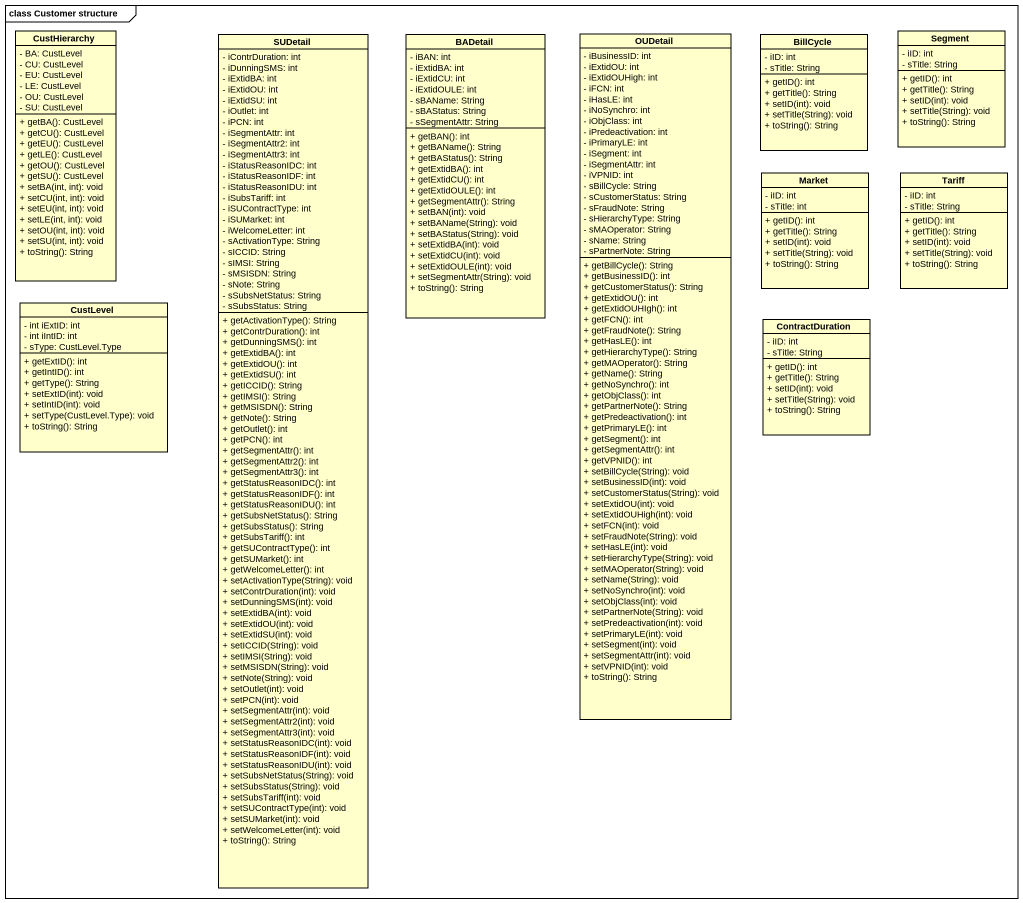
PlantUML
@startuml
mainframe class Customer structure
hide circle
hide empty members
skinparam classAttributeIconSize 0
class CustHierarchy {
  - BA: CustLevel
  - CU: CustLevel
  - EU: CustLevel
  - LE: CustLevel
  - OU: CustLevel
  - SU: CustLevel
  + getBA(): CustLevel
  + getCU(): CustLevel
  + getEU(): CustLevel
  + getLE(): CustLevel
  + getOU(): CustLevel
  + getSU(): CustLevel
  + setBA(int, int): void
  + setCU(int, int): void
  + setEU(int, int): void
  + setLE(int, int): void
  + setOU(int, int): void
  + setSU(int, int): void
  + toString(): String
}
class SUDetail {
  - iContrDuration: int
  - iDunningSMS: int
  - iExtidBA: int
  - iExtidOU: int
  - iExtidSU: int
  - iOutlet: int
  - iPCN: int
  - iSegmentAttr: int
  - iSegmentAttr2: int
  - iSegmentAttr3: int
  - iStatusReasonIDC: int
  - iStatusReasonIDF: int
  - iStatusReasonIDU: int
  - iSubsTariff: int
  - iSUContractType: int
  - iSUMarket: int
  - iWelcomeLetter: int
  - sActivationType: String
  - sICCID: String
  - sIMSI: String
  - sMSISDN: String
  - sNote: String
  - sSubsNetStatus: String
  - sSubsStatus: String
  + getActivationType(): String
  + getContrDuration(): int
  + getDunningSMS(): int
  + getExtidBA(): int
  + getExtidOU(): int
  + getExtidSU(): int
  + getICCID(): String
  + getIMSI(): String
  + getMSISDN(): String
  + getNote(): String
  + getOutlet(): int
  + getPCN(): int
  + getSegmentAttr(): int
  + getSegmentAttr2(): int
  + getSegmentAttr3(): int
  + getStatusReasonIDC(): int
  + getStatusReasonIDF(): int
  + getStatusReasonIDU(): int
  + getSubsNetStatus(): String
  + getSubsStatus(): String
  + getSubsTariff(): int
  + getSUContractType(): int
  + getSUMarket(): int
  + getWelcomeLetter(): int
  + setActivationType(String): void
  + setContrDuration(int): void
  + setDunningSMS(int): void
  + setExtidBA(int): void
  + setExtidOU(int): void
  + setExtidSU(int): void
  + setICCID(String): void
  + setIMSI(String): void
  + setMSISDN(String): void
  + setNote(String): void
  + setOutlet(int): void
  + setPCN(int): void
  + setSegmentAttr(int): void
  + setSegmentAttr2(int): void
  + setSegmentAttr3(int): void
  + setStatusReasonIDC(int): void
  + setStatusReasonIDF(int): void
  + setStatusReasonIDU(int): void
  + setSubsNetStatus(String): void
  + setSubsStatus(String): void
  + setSubsTariff(int): void
  + setSUContractType(int): void
  + setSUMarket(int): void
  + setWelcomeLetter(int): void
  + toString(): String
}
class BADetail {
  - iBAN: int
  - iExtidBA: int
  - iExtidCU: int
  - iExtidOULE: int
  - sBAName: String
  - sBAStatus: String
  - sSegmentAttr: String
  + getBAN(): int
  + getBAName(): String
  + getBAStatus(): String
  + getExtidBA(): int
  + getExtidCU(): int
  + getExtidOULE(): int
  + getSegmentAttr(): String
  + setBAN(int): void
  + setBAName(String): void
  + setBAStatus(String): void
  + setExtidBA(int): void
  + setExtidCU(int): void
  + setExtidOULE(int): void
  + setSegmentAttr(String): void
  + toString(): String
}
class OUDetail {
  - iBusinessID: int
  - iExtidOU: int
  - iExtidOUHigh: int
  - iFCN: int
  - iHasLE: int
  - iNoSynchro: int
  - iObjClass: int
  - iPredeactivation: int
  - iPrimaryLE: int
  - iSegment: int
  - iSegmentAttr: int
  - iVPNID: int
  - sBillCycle: String
  - sCustomerStatus: String
  - sFraudNote: String
  - sHierarchyType: String
  - sMAOperator: String
  - sName: String
  - sPartnerNote: String
  + getBillCycle(): String
  + getBusinessID(): int
  + getCustomerStatus(): String
  + getExtidOU(): int
  + getExtidOUHIgh(): int
  + getFCN(): int
  + getFraudNote(): String
  + getHasLE(): int
  + getHierarchyType(): String
  + getMAOperator(): String
  + getName(): String
  + getNoSynchro(): int
  + getObjClass(): int
  + getPartnerNote(): String
  + getPredeactivation(): int
  + getPrimaryLE(): int
  + getSegment(): int
  + getSegmentAttr(): int
  + getVPNID(): int
  + setBillCycle(String): void
  + setBusinessID(int): void
  + setCustomerStatus(String): void
  + setExtidOU(int): void
  + setExtidOUHigh(int): void
  + setFCN(int): void
  + setFraudNote(String): void
  + setHasLE(int): void
  + setHierarchyType(String): void
  + setMAOperator(String): void
  + setName(String): void
  + setNoSynchro(int): void
  + setObjClass(int): void
  + setPartnerNote(String): void
  + setPredeactivation(int): void
  + setPrimaryLE(int): void
  + setSegment(int): void
  + setSegmentAttr(int): void
  + setVPNID(int): void
  + toString(): String
}
class BillCycle {
  - iID: int
  - sTitle: String
  + getID(): int
  + getTitle(): String
  + setID(int): void
  + setTitle(String): void
  + toString(): String
}
class Segment {
  - iID: int
  - sTitle: String
  + getID(): int
  + getTitle(): String
  + setID(int): void
  + setTitle(String): void
  + toString(): String
}
class Market {
  - iID: int
  - sTitle: int
  + getID(): int
  + getTitle(): String
  + setID(int): void
  + setTitle(String): void
  + toString(): String
}
class Tariff {
  - iID: int
  - sTitle: String
  + getID(): int
  + getTitle(): String
  + setID(int): void
  + setTitle(String): void
  + toString(): String
}
class CustLevel {
  - int iExtID: int
  - int iIntID: int
  - sType: CustLevel.Type
  + getExtID(): int
  + getIntID(): int
  + getType(): String
  + setExtID(int): void
  + setIntID(int): void
  + setType(CustLevel.Type): void
  + toString(): String
}
class ContractDuration {
  - iID: int
  - sTitle: String
  + getID(): int
  + getTitle(): String
  + setID(int): void
  + setTitle(String): void
  + toString(): String
}
@enduml
